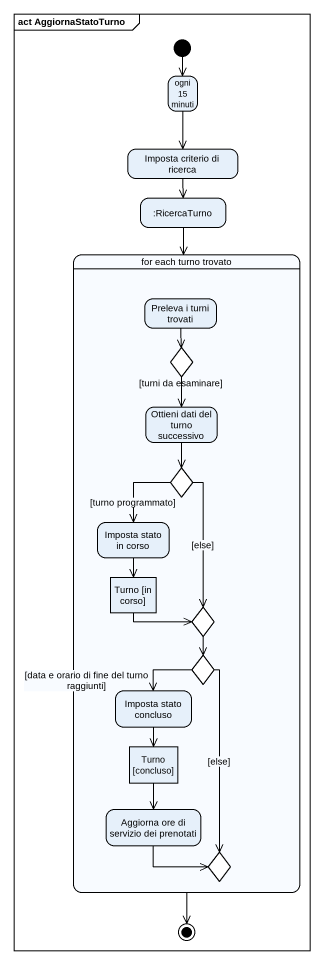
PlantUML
@startuml
mainframe act AggiornaStatoTurno
hide empty description
state "ogni 15 minuti" as ogni_15_minuti
state "Imposta criterio di ricerca" as Imposta_criterio_di_ricerca
state ":RicercaTurno" as RicercaTurno
state "for each turno trovato" as for_each_turno_trovato {
  state "Preleva i turni trovati" as Preleva_i_turni_trovati
  state "[turni da esaminare]" as turni_da_esaminare <<choice>>
  state "Ottieni dati del turno successivo" as Ottieni_dati_del_turno
  state choice1 <<choice>>
  state "Imposta stato in corso" as Imposta_stato_in_corso
  state "Turno [in corso]" as Turno_in_corso <<object>>
  state choice2 <<choice>>
  state choice3 <<choice>>
  state "Imposta stato concluso" as Imposta_stato_concluso
  state "Turno [concluso]" as Turno_concluso <<object>>
  state "Aggiorna ore di servizio dei prenotati" as Aggiorna_ore_di_servizio
  state choice4 <<choice>>
}
[*] --> ogni_15_minuti
ogni_15_minuti --> Imposta_criterio_di_ricerca
Imposta_criterio_di_ricerca --> RicercaTurno
RicercaTurno --> for_each_turno_trovato
Preleva_i_turni_trovati --> turni_da_esaminare
turni_da_esaminare --> Ottieni_dati_del_turno
Ottieni_dati_del_turno --> choice1
choice1 --> Imposta_stato_in_corso : [turno programmato]
choice1 --> choice2 : [else]
Imposta_stato_in_corso --> Turno_in_corso
Turno_in_corso -right-> choice2
choice2 --> choice3
choice3 --> Imposta_stato_concluso : [data e orario di fine del turno raggiunti]
choice3 --> choice4 : [else]
Imposta_stato_concluso --> Turno_concluso
Turno_concluso --> Aggiorna_ore_di_servizio
Aggiorna_ore_di_servizio -right-> choice4
for_each_turno_trovato --> [*]
@enduml
